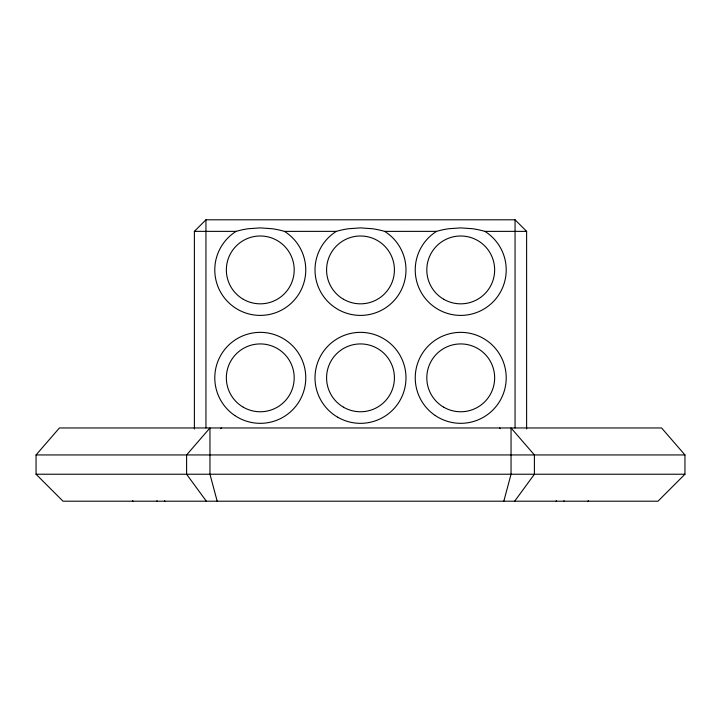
<?xml version="1.0" encoding="UTF-8"?>
<svg xmlns="http://www.w3.org/2000/svg" width="721" height="721" viewBox="0 0 721 721"><rect width="100%" height="100%" fill="white"/><g stroke="black" fill="none" stroke-linecap="round" stroke-linejoin="round"><path stroke-width="1.08" d="M503.817 501.203L511.045 474.229L511.045 427.959L534.405 454.942L534.405 474.229L514.659 501.203M556.161 501.203L556.36 500.716M563.867 501.203L564.074 500.716M36.05 454.942L59.419 427.959L661.581 427.959L684.95 454.942L684.95 474.229L657.976 501.203L63.024 501.203L36.05 474.229L36.05 454.942L684.95 454.942M194.382 428.968L194.382 231.36L205.945 219.797L515.055 219.797L526.618 231.36L526.618 428.968M220.617 428.707L221.365 427.959M587.93 501.203L588.417 500.716M194.382 231.36L236.127 231.36A68.044 48.118 0 0 1 248.339 228.728L260.272 227.89L272.205 228.737A68.044 48.118 0 0 1 284.416 231.378L336.356 231.36A68.044 48.118 0 0 1 348.567 228.728L360.5 227.89L372.433 228.737A68.044 48.118 0 0 1 384.644 231.378L436.575 231.36A68.044 48.118 0 0 1 448.786 228.728L460.728 227.89L472.661 228.737A68.044 48.118 0 0 1 484.863 231.378L526.618 231.36M36.05 474.229L684.95 474.229M499.635 427.959L500.383 428.707M132.583 500.716L133.07 501.203M206.341 501.203L186.595 474.229L186.595 454.942L209.955 427.959L209.955 474.229L217.183 501.203M164.64 500.716L164.839 501.203M156.926 500.716L157.133 501.203M515.055 219.797L515.055 427.959M205.945 219.797L205.945 427.959M484.873 231.36A45.486 45.486 0 0 1 495.219 299.566A45.486 45.486 0 0 1 426.237 299.566A45.486 45.486 0 0 1 436.575 231.36M384.644 231.36A45.486 45.486 0 0 1 394.991 299.566A45.486 45.486 0 0 1 326.009 299.566A45.486 45.486 0 0 1 336.356 231.36M284.425 231.36A45.486 45.486 0 0 1 294.763 299.566A45.486 45.486 0 0 1 225.781 299.566A45.486 45.486 0 0 1 236.127 231.36M443.766 299.287A33.923 33.923 0 0 0 494.651 269.915A33.923 33.923 0 0 0 443.766 240.535A33.923 33.923 0 0 0 443.766 299.287M343.538 299.287A33.923 33.923 0 0 0 394.423 269.915A33.923 33.923 0 0 0 343.538 240.535A33.923 33.923 0 0 0 343.538 299.287M243.31 299.287A33.923 33.923 0 0 0 294.195 269.915A33.923 33.923 0 0 0 243.31 240.535A33.923 33.923 0 0 0 243.31 299.287M243.31 407.221A33.923 33.923 0 0 0 294.195 377.849A33.923 33.923 0 0 0 243.31 348.468A33.923 33.923 0 0 0 243.31 407.221M343.538 407.221A33.923 33.923 0 0 0 394.423 377.849A33.923 33.923 0 0 0 343.538 348.468A33.923 33.923 0 0 0 343.538 407.221M443.766 407.221A33.923 33.923 0 0 0 494.651 377.849A33.923 33.923 0 0 0 443.766 348.468A33.923 33.923 0 0 0 443.766 407.221M234.776 415.512A45.486 45.486 0 0 0 305.65 381.094A45.486 45.486 0 0 0 240.399 336.932A45.486 45.486 0 0 0 234.776 415.512M337.752 417.243A45.486 45.486 0 0 0 405.986 377.849A45.486 45.486 0 0 0 337.752 338.455A45.486 45.486 0 0 0 337.752 417.243M435.232 415.512A45.486 45.486 0 0 0 506.097 381.094A45.486 45.486 0 0 0 440.846 336.932A45.486 45.486 0 0 0 435.232 415.512"/></g></svg>
